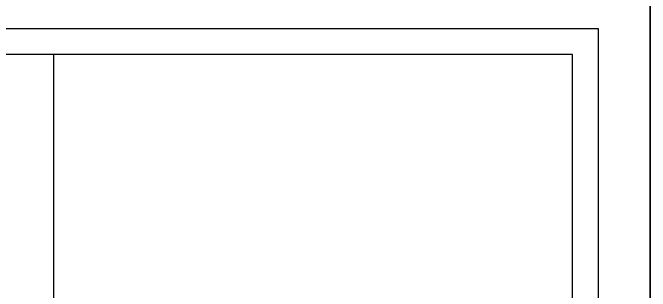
# Model space of a CAD drawing. Extents: x 96704 to 336282, y 34580 to 122302.
# Drawn here: x 315190 to 317867, y 103262 to 104434 of the extents above; entities that cross this region are included whole.
import ezdxf

# ---------------------------------------------------------------- set-up
doc = ezdxf.new("R2010")
doc.units = 0
doc.header["$LTSCALE"] = 1000
doc.header["$MEASUREMENT"] = 0

# ---------------------------------------------------------------- blocks, each defined once
blk = doc.blocks.new('图框2')
at = {"color": 251}
for p, q in [((25026.8, 17757), (372.5, 17757)), ((25026.8, 493.2), (25026.8, 17757))]:
    blk.add_line(p, q, dxfattribs=at)
for p, q in [((24852.9, 17583.2), (546.3, 17583.2)), ((21375.6, 667.1), (21375.6, 17583.2)), ((24852.9, 667.1), (24852.9, 17583.2))]:
    blk.add_line(p, q)
blk.add_lwpolyline([(-25.1, 145.5), (25374.5, 145.5), (25374.5, 18104.8), (-25.1, 18104.8)], close=True)

msp = doc.modelspace()

# ---------------------------------------------------------------- block references
at = {"xscale": 0.6263055771723246, "yscale": 0.6263055771723246, "zscale": 0.6263055771723246}
for p in [(301975.3, 93245.4), (317883.1, 93245.4)]:
    msp.add_blockref('图框2', p, dxfattribs=at)

doc.saveas('drawing.dxf')
